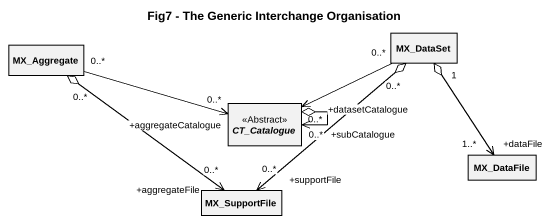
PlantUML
@startuml
title Fig7 - The Generic Interchange Organisation
hide circle
hide empty members
class MX_DataSet
class MX_Aggregate
abstract class CT_Catalogue <<Abstract>>
class MX_DataFile
class MX_SupportFile
MX_DataSet "0..*" -left-> "+datasetCatalogue\n0..*" CT_Catalogue
MX_DataSet "1" o--> "+dataFile\n1..*" MX_DataFile
MX_DataSet "0..*" o--> "+supportFile\n0..*" MX_SupportFile
MX_Aggregate "0..*" -right-> "+aggregateCatalogue\n0..*" CT_Catalogue
MX_Aggregate "0..*" o--> "+aggregateFile\n0..*" MX_SupportFile
CT_Catalogue "+subCatalogue\n0..*" <--o CT_Catalogue
@enduml
